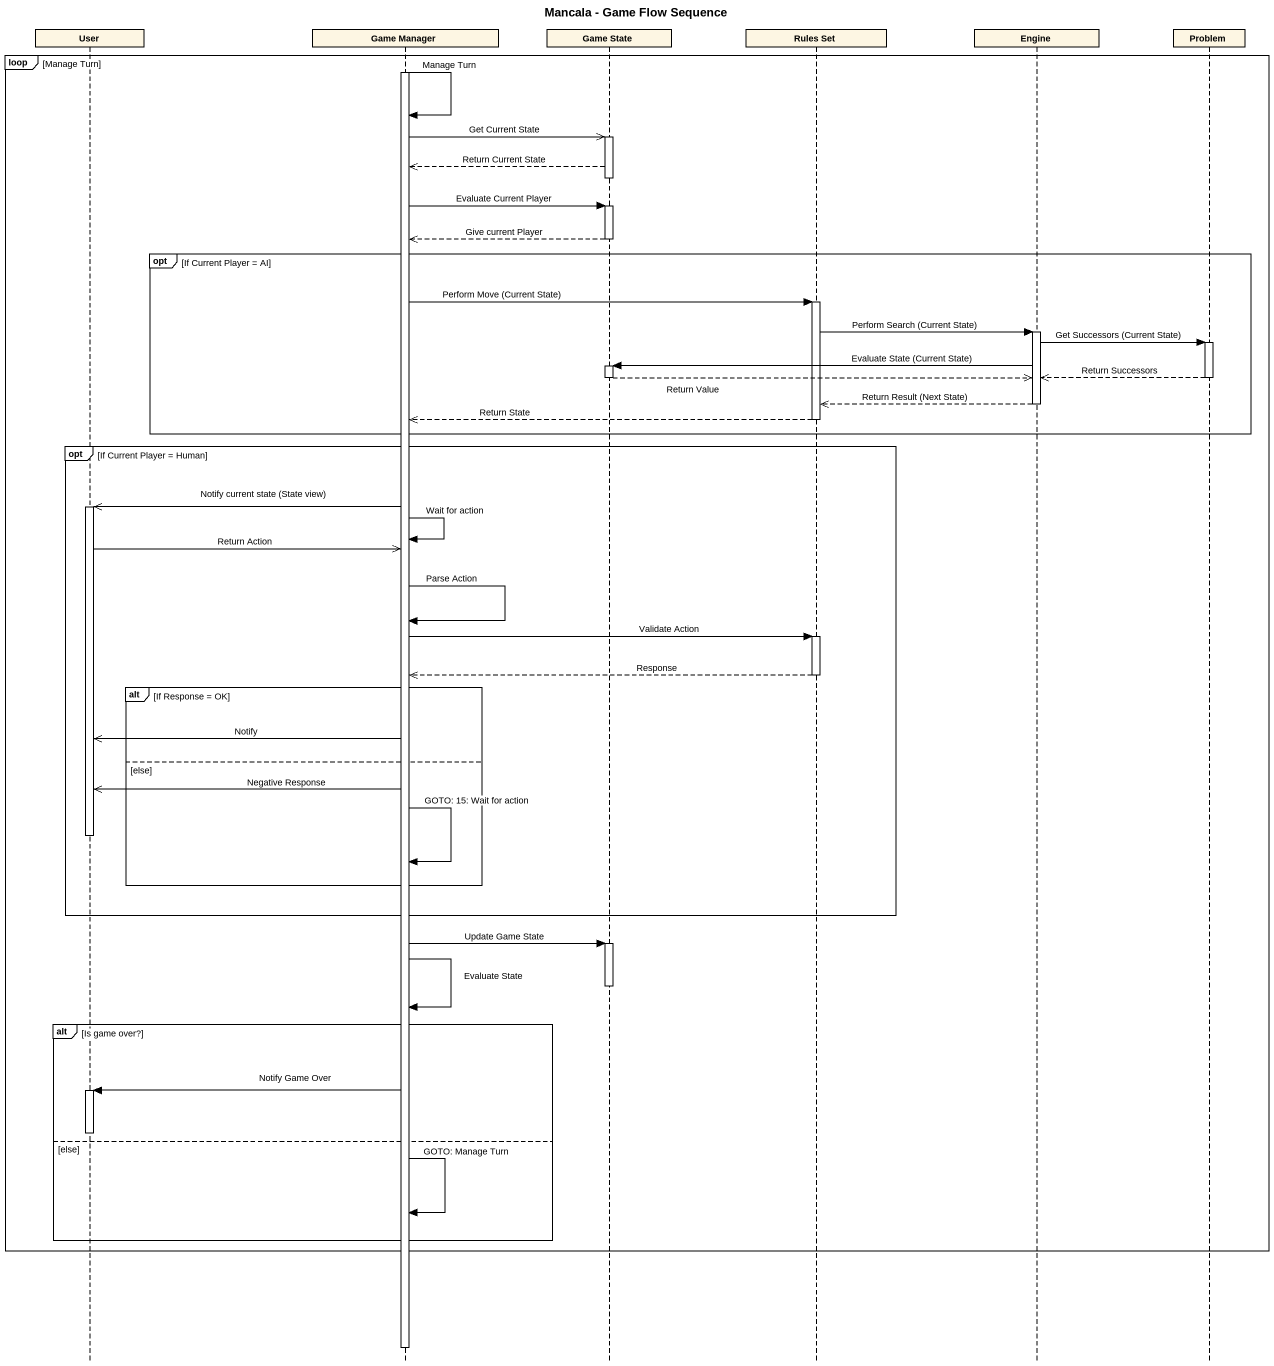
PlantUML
@startuml
title Mancala - Game Flow Sequence
hide footbox
participant User
participant "Game Manager" as Game_Manager
participant "Game State" as Game_State
participant "Rules Set" as Rules_Set
participant Engine
participant Problem

loop Manage Turn
  activate Game_Manager
  Game_Manager -> Game_Manager : Manage Turn
  Game_Manager ->> Game_State : Get Current State
  activate Game_State
  Game_State -->> Game_Manager : Return Current State
  deactivate Game_State
  Game_Manager -> Game_State : Evaluate Current Player
  activate Game_State
  Game_State -->> Game_Manager : Give current Player
  deactivate Game_State
  opt If Current Player = AI
    Game_Manager -> Rules_Set : Perform Move (Current State)
    activate Rules_Set
    Rules_Set -> Engine : Perform Search (Current State)
    activate Engine
    Engine -> Problem : Get Successors (Current State)
    activate Problem
    Engine -> Game_State : Evaluate State (Current State)
    activate Game_State
    Game_State -->> Engine : Return Value
    Problem -->> Engine : Return Successors
    deactivate Game_State
    deactivate Problem
    Engine -->> Rules_Set : Return Result (Next State)
    deactivate Engine
    Rules_Set -->> Game_Manager : Return State
    deactivate Rules_Set
  end
  opt If Current Player = Human
    Game_Manager ->> User : Notify current state (State view)
    activate User
    Game_Manager -> Game_Manager : Wait for action
    User ->> Game_Manager : Return Action
    Game_Manager -> Game_Manager : Parse Action
    Game_Manager -> Rules_Set : Validate Action
    activate Rules_Set
    Rules_Set -->> Game_Manager : Response
    deactivate Rules_Set
    alt If Response = OK
      Game_Manager ->> User : Notify
    else else
      Game_Manager ->> User : Negative Response
      deactivate User
      Game_Manager -> Game_Manager : GOTO: 15: Wait for action
    end
  end
  Game_Manager -> Game_State : Update Game State
  activate Game_State
  deactivate Game_State
  Game_Manager -> Game_Manager : Evaluate State
  alt Is game over?
    Game_Manager -> User : Notify Game Over
    activate User
    deactivate User
  else else
    Game_Manager -> Game_Manager : GOTO: Manage Turn
  end
end
deactivate Game_Manager
@enduml
